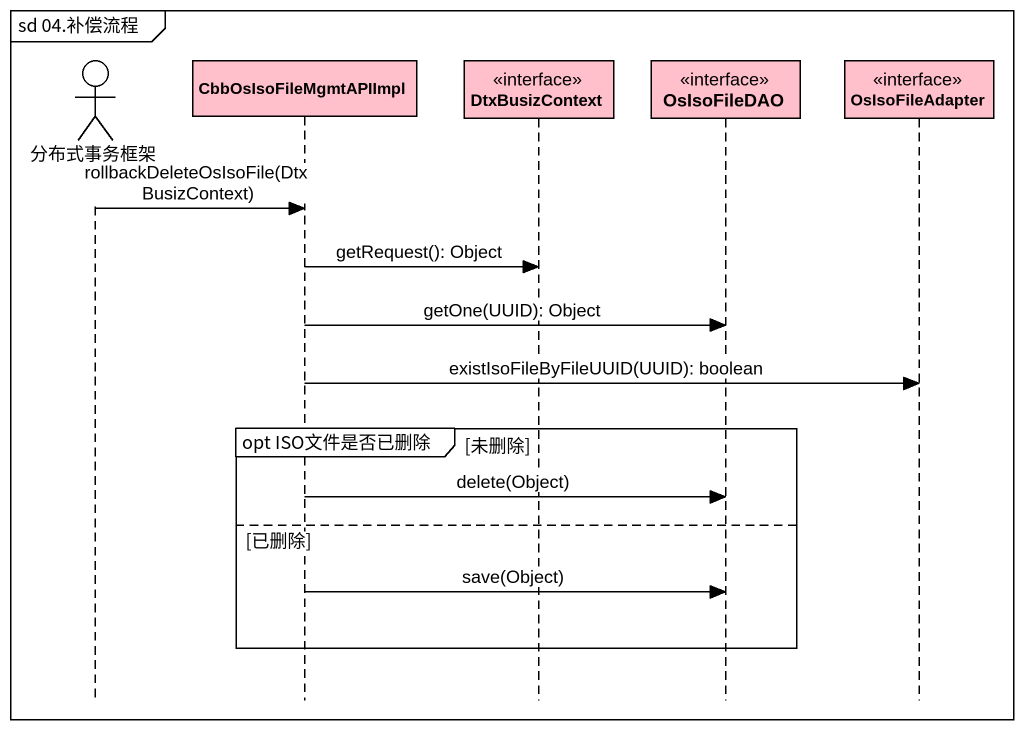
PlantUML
@startuml
mainframe sd 04.补偿流程
hide footbox
actor 分布式事务框架 #FFFFFF
participant CbbOsIsoFileMgmtAPIImpl #FFC0CB
participant DtxBusizContext <<interface>> #FFC0CB
participant OsIsoFileDAO <<interface>> #FFC0CB
participant OsIsoFileAdapter <<interface>> #FFC0CB

分布式事务框架 -> CbbOsIsoFileMgmtAPIImpl : rollbackDeleteOsIsoFile(DtxBusizContext)
CbbOsIsoFileMgmtAPIImpl -> DtxBusizContext : getRequest(): Object
CbbOsIsoFileMgmtAPIImpl -> OsIsoFileDAO : getOne(UUID): Object
CbbOsIsoFileMgmtAPIImpl -> OsIsoFileAdapter : existIsoFileByFileUUID(UUID): boolean
group opt ISO文件是否已删除 [未删除]
  CbbOsIsoFileMgmtAPIImpl -> OsIsoFileDAO : delete(Object)
else 已删除
  CbbOsIsoFileMgmtAPIImpl -> OsIsoFileDAO : save(Object)
end
@enduml
